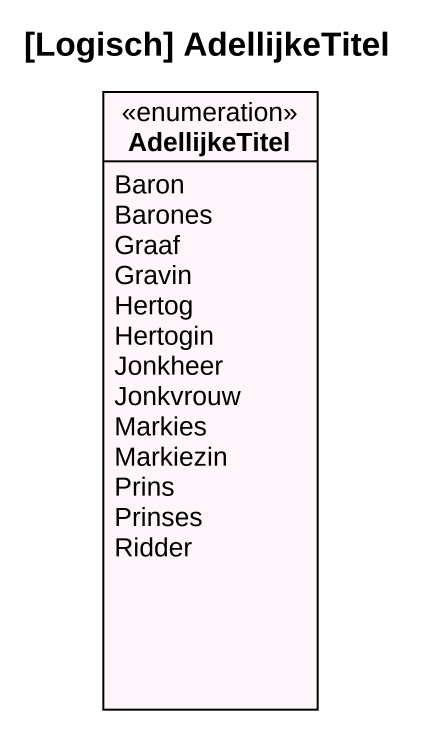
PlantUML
@startuml
title [Logisch] AdellijkeTitel
hide circle
hide empty members
enum AdellijkeTitel #FFF5FA {
  Baron
  Barones
  Graaf
  Gravin
  Hertog
  Hertogin
  Jonkheer
  Jonkvrouw
  Markies
  Markiezin
  Prins
  Prinses
  Ridder
}
@enduml
